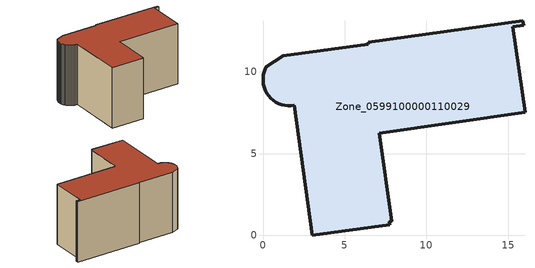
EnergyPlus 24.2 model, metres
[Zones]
Zone_0599100000110029
 floor ground (C_G): 1.52,7.94 1.33,7.96 1.14,8 0.96,8.07 0.79,8.16 0.62,8.27 0.48,8.4 0.35,8.54 0.24,8.7 0.14,8.87 0.07,9.05 0.03,9.24 0,9.43 0,9.63 0.02,9.82 0.07,10.01 0.13,10.19 0.21,10.34 1.24,10.98 6.44,11.69 6.43,11.83 15.89,13.14 15.94,12.85 15.28,12.76 16.03,7.53 7.12,6.24 7.86,0.87 7.73,0.85 7.75,0.66 3.02,0 1.91,7.96 1.72,7.94 z0
 wall outside (C_F): 0.07,10.01 0.02,9.82 0,9.63 0,9.43 0.03,9.24 0.07,9.05 0.14,8.87 0.24,8.7 0.35,8.54 0.48,8.4 0.62,8.27 0.79,8.16 0.96,8.07 1.14,8 1.33,7.96 1.52,7.94 1.72,7.94 1.91,7.96 3.02,0 7.75,0.66 7.73,0.85 7.86,0.87 7.12,6.24 16.03,7.53 15.28,12.76 15.94,12.85 15.89,13.14 6.43,11.83 6.44,11.69 1.24,10.98 0.21,10.34 0.13,10.19 0.07,10.01 z0:8.69
 roof outside (C_R): 7.73,0.85 7.86,0.87 7.12,6.24 16.03,7.53 15.28,12.76 15.94,12.85 15.89,13.14 6.43,11.83 6.44,11.69 1.24,10.98 0.21,10.34 0.13,10.19 0.07,10.01 0.02,9.82 0,9.63 0,9.43 0.03,9.24 0.07,9.05 0.14,8.87 0.24,8.7 0.35,8.54 0.48,8.4 0.62,8.27 0.79,8.16 0.96,8.07 1.14,8 1.33,7.96 1.52,7.94 1.72,7.94 1.91,7.96 3.02,0 7.75,0.66 z8.69
[BUILDING]
Pand.0599100000110029: North Axis=0; Terrain=City; Loads Convergence Tolerance Value=0.04; Temperature Convergence Tolerance Value=0.4; Solar Distribution=FullExterior; Maximum Number of Warmup Days=25; Minimum Number of Warmup Days=1
[Site:Location]
Rotterdam.The.Hague.AP_ZH_NLD Design_Conditions: Latitude=51.96; Longitude=4.45; Time Zone=1; Elevation=-4.5
[SITE:GROUNDTEMPERATURE:BUILDINGSURFACE]
18, 18, 18, 18, 18, 18, 18, 18, 18, 18, 18, 18
[MATERIAL] Thermal Absorptance=0.9; Solar Absorptance=0.7; Visible Absorptance=0.7
Name | Roughness | Thickness | Conductivity | Density | Specific Heat
G.TI.1992-2005 | MediumSmooth | 0.15 | 0.06 | 540 | 1210
F.TI.1992-2005 | Rough | 0.3 | 0.12 | 1920 | 840
R.TI.1992-2005 | MediumRough | 0.2 | 0.08 | 1500 | 1000
[CONSTRUCTION]
C_G: G.TI.1992-2005
C_F: F.TI.1992-2005
C_R: R.TI.1992-2005
[ZONE]
Zone_0599100000110029: Type=1; Multiplier=1; Ceiling Height=Autocalculate; Volume=Autocalculate; Floor Area=autocalculate; Part of Total Floor Area=Yes
[ZONEINFILTRATION:DESIGNFLOWRATE]
Infil_Zone_0599100000110029: Zone or ZoneList or Space or SpaceList=Zone_0599100000110029; Schedule=AlwaysOn; Design Flow Rate Calculation Method=Flow/Area; Flow Rate per Floor Area=0.0015; Constant Term Coefficient=1; Temperature Term Coefficient=0; Velocity Term Coefficient=0; Velocity Squared Term Coefficient=0
[HVACTEMPLATE:ZONE:IDEALLOADSAIRSYSTEM]
Zone_0599100000110029: Maximum Heating Supply Air Temperature=50; Minimum Cooling Supply Air Temperature=13; Maximum Heating Supply Air Humidity Ratio=0.0156; Minimum Cooling Supply Air Humidity Ratio=0.0077; Heating Limit=NoLimit; Cooling Limit=NoLimit; Dehumidification Control Type=ConstantSensibleHeatRatio; Cooling Sensible Heat Ratio=0.7; Dehumidification Setpoint=60; Humidification Control Type=None; Humidification Setpoint=30; Outdoor Air Method=None; Outdoor Air Flow Rate per Person=0.00944; Outdoor Air Flow Rate per Zone Floor Area=0; Outdoor Air Flow Rate per Zone=0; Demand Controlled Ventilation Type=None; Outdoor Air Economizer Type=NoEconomizer; Heat Recovery Type=None; Sensible Heat Recovery Effectiveness=0.7; Latent Heat Recovery Effectiveness=0.65
[ZONECONTROL:THERMOSTAT]
ThermostatControl_Zone_0599100000110029: Zone or ZoneList=Zone_0599100000110029; Control Type Schedule=DualSetpointControlType; Control 1=Thermostat_Zone_0599100000110029; Temperature Difference Between Cutout And Setpoint=0
[THERMOSTATSETPOINT:DUALSETPOINT]
Thermostat_Zone_0599100000110029: Heating Setpoint Temperature Schedule=HeatingSetpoint_Zone_0599100000110029; Cooling Setpoint Temperature Schedule=CoolingSetpoint_Zone_0599100000110029
[SCHEDULE:COMPACT]
HeatingSetpoint_Zone_0599100000110029: Through: 12/31, For: AllDays, Until: 24:00, 21
CoolingSetpoint_Zone_0599100000110029: Through: 12/31, For: AllDays, Until: 24:00, 24
DualSetpointControlType: Through: 12/31, For: AllDays, Until: 24:00, 4
AlwaysOn: Through: 12/31, For: AllDays, Until: 24:00, 1
